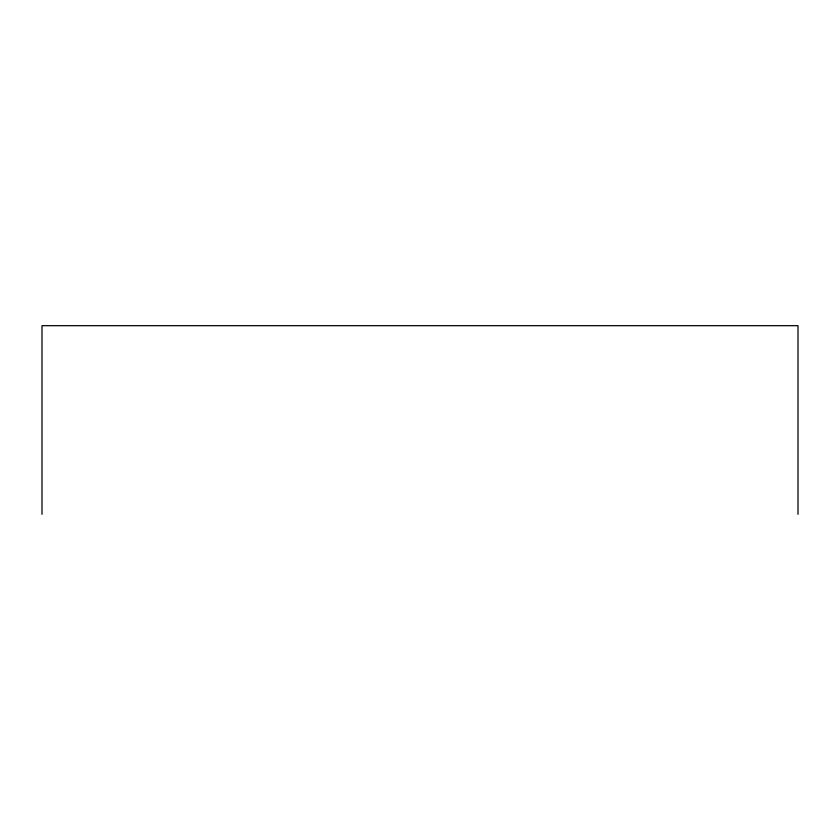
<?xml version="1.0" encoding="UTF-8"?>
<svg xmlns="http://www.w3.org/2000/svg" width="840" height="840" viewBox="0 0 840 840"><rect width="100%" height="100%" fill="white"/><g stroke="black" fill="none" stroke-linecap="round" stroke-linejoin="round"><path stroke-width="1.26" d="M798 514.322L798 325.679L42 325.679L42 514.322"/></g></svg>
